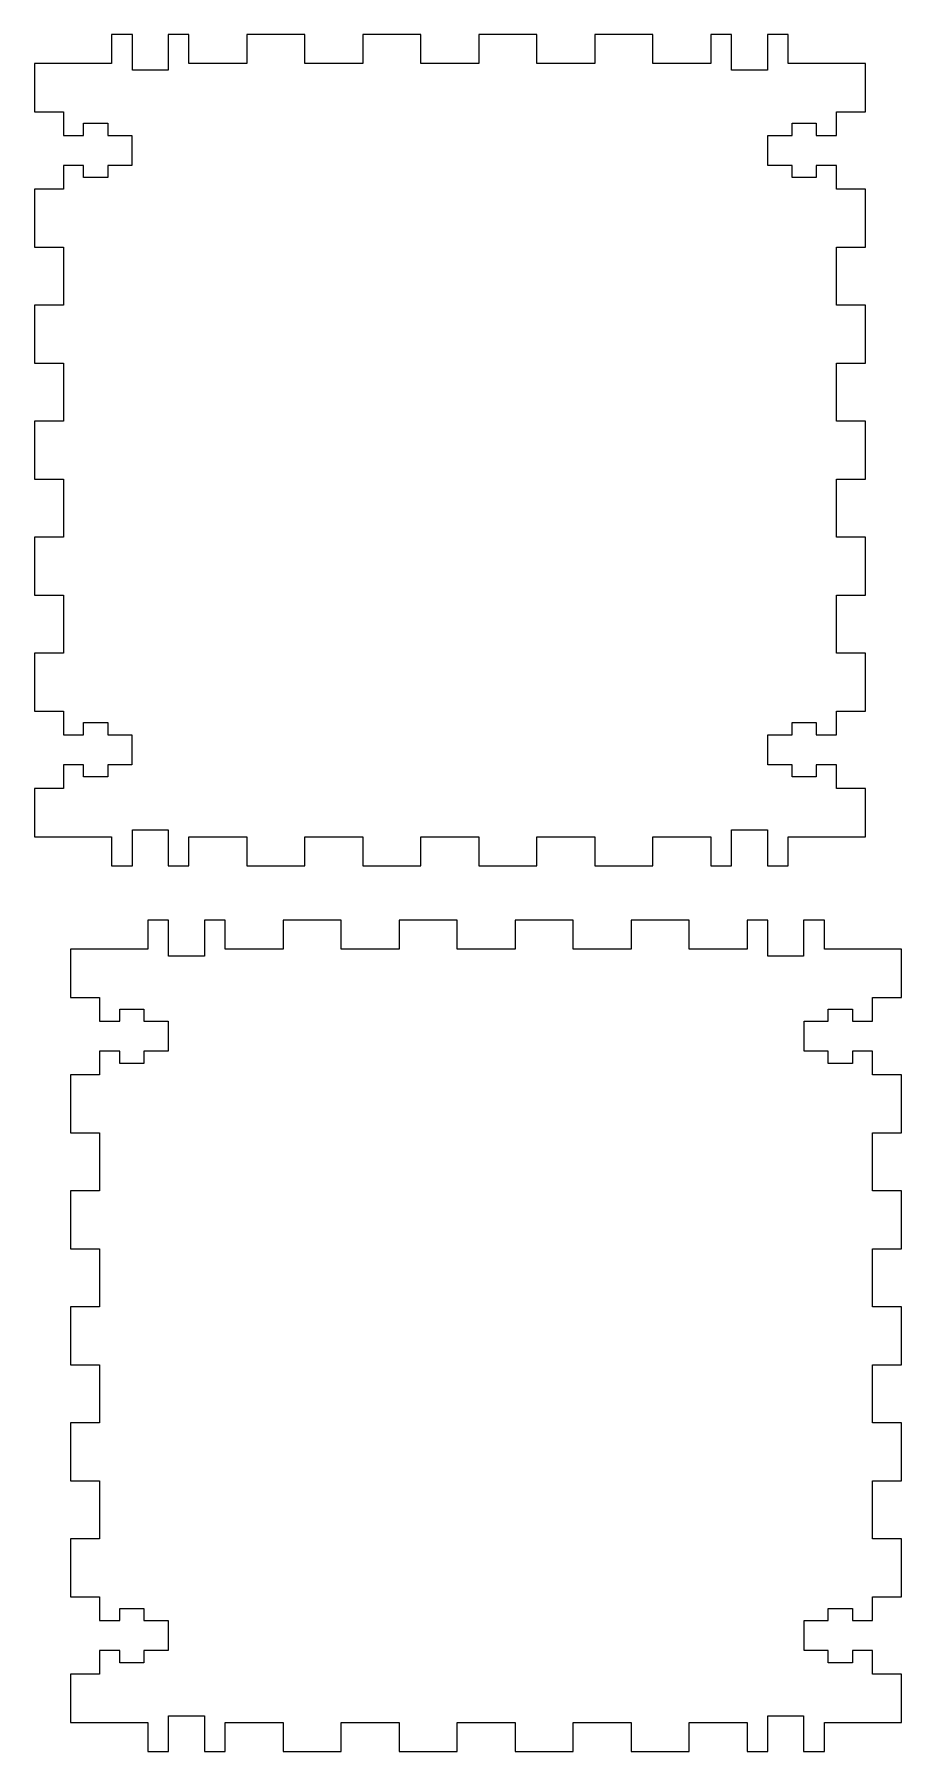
# Model space of a CAD drawing. Header units: centimetres. Extents: x -8.5 to 10.2, y -14 to 13.6.
# Drawn here: x 1.22 to 10.19, y -14.01 to 3.76 of the extents above; entities that cross this region are included whole.
import ezdxf

# ---------------------------------------------------------------- set-up
doc = ezdxf.new("R2010")
doc.units = ezdxf.units.CM
doc.header["$MEASUREMENT"] = 0
doc.layers.add('layer 1', color=7, linetype='Continuous')

msp = doc.modelspace()

# ---------------------------------------------------------------- linework, layer by layer
at = {"layer": 'layer 1', "color": 7, "lineweight": 25}
for points in [[(1.2172, 3.4576), (1.2172, 3.4576), (2.0172, 3.4576), (2.0172, 3.4576), (2.0172, 3.4576), (2.0172, 3.4576), (2.0172, 3.7576), (2.0172, 3.7576), (2.0172, 3.7576), (2.0172, 3.7576), (2.2322, 3.7576), (2.2322, 3.7576), (2.2322, 3.7576), (2.2322, 3.7576), (2.2322, 3.3876), (2.2322, 3.3876), (2.2322, 3.3876), (2.2322, 3.3876), (2.6022, 3.3876), (2.6022, 3.3876), (2.6022, 3.3876), (2.6022, 3.3876), (2.6022, 3.7576), (2.6022, 3.7576), (2.6022, 3.7576), (2.6022, 3.7576), (2.8172, 3.7576), (2.8172, 3.7576), (2.8172, 3.7576), (2.8172, 3.7576), (2.8172, 3.4576), (2.8172, 3.4576), (2.8172, 3.4576), (2.8172, 3.4576), (3.4172, 3.4576), (3.4172, 3.4576), (3.4172, 3.4576), (3.4172, 3.4576), (3.4172, 3.7576), (3.4172, 3.7576), (3.4172, 3.7576), (3.4172, 3.7576), (4.0172, 3.7576), (4.0172, 3.7576), (4.0172, 3.7576), (4.0172, 3.7576), (4.0172, 3.4576), (4.0172, 3.4576), (4.0172, 3.4576), (4.0172, 3.4576), (4.6172, 3.4576), (4.6172, 3.4576), (4.6172, 3.4576), (4.6172, 3.4576), (4.6172, 3.7576), (4.6172, 3.7576), (4.6172, 3.7576), (4.6172, 3.7576), (5.2172, 3.7576), (5.2172, 3.7576), (5.2172, 3.7576), (5.2172, 3.7576), (5.2172, 3.4576), (5.2172, 3.4576), (5.2172, 3.4576), (5.2172, 3.4576), (5.8172, 3.4576), (5.8172, 3.4576), (5.8172, 3.4576), (5.8172, 3.4576), (5.8172, 3.7576), (5.8172, 3.7576), (5.8172, 3.7576), (5.8172, 3.7576), (6.4172, 3.7576), (6.4172, 3.7576), (6.4172, 3.7576), (6.4172, 3.7576), (6.4172, 3.4576), (6.4172, 3.4576), (6.4172, 3.4576), (6.4172, 3.4576), (7.0172, 3.4576), (7.0172, 3.4576), (7.0172, 3.4576), (7.0172, 3.4576), (7.0172, 3.7576), (7.0172, 3.7576), (7.0172, 3.7576), (7.0172, 3.7576), (7.6172, 3.7576), (7.6172, 3.7576), (7.6172, 3.7576), (7.6172, 3.7576), (7.6172, 3.4576), (7.6172, 3.4576), (7.6172, 3.4576), (7.6172, 3.4576), (8.2172, 3.4576), (8.2172, 3.4576), (8.2172, 3.4576), (8.2172, 3.4576), (8.2172, 3.7576), (8.2172, 3.7576), (8.2172, 3.7576), (8.2172, 3.7576), (8.4322, 3.7576), (8.4322, 3.7576), (8.4322, 3.7576), (8.4322, 3.7576), (8.4322, 3.3876), (8.4322, 3.3876), (8.4322, 3.3876), (8.4322, 3.3876), (8.8022, 3.3876), (8.8022, 3.3876), (8.8022, 3.3876), (8.8022, 3.3876), (8.8022, 3.7576), (8.8022, 3.7576), (8.8022, 3.7576), (8.8022, 3.7576), (9.0172, 3.7576), (9.0172, 3.7576), (9.0172, 3.7576), (9.0172, 3.7576), (9.0172, 3.4576), (9.0172, 3.4576), (9.0172, 3.4576), (9.0172, 3.4576), (9.8172, 3.4576), (9.8172, 3.4576), (9.8172, 3.4576), (9.8172, 3.4576), (9.8172, 2.9576), (9.8172, 2.9576), (9.8172, 2.9576), (9.8172, 2.9576), (9.5172, 2.9576), (9.5172, 2.9576), (9.5172, 2.9576), (9.5172, 2.9576), (9.5172, 2.7126), (9.5172, 2.7126), (9.5172, 2.7126), (9.5172, 2.7126), (9.3072, 2.7126), (9.3072, 2.7126), (9.3072, 2.7126), (9.3072, 2.7126), (9.3072, 2.8376), (9.3072, 2.8376), (9.3072, 2.8376), (9.3072, 2.8376), (9.0572, 2.8376), (9.0572, 2.8376), (9.0572, 2.8376), (9.0572, 2.8376), (9.0572, 2.7126), (9.0572, 2.7126), (9.0572, 2.7126), (9.0572, 2.7126), (8.8072, 2.7126), (8.8072, 2.7126), (8.8072, 2.7126), (8.8072, 2.7126), (8.8072, 2.4026), (8.8072, 2.4026), (8.8072, 2.4026), (8.8072, 2.4026), (9.0572, 2.4026), (9.0572, 2.4026), (9.0572, 2.4026), (9.0572, 2.4026), (9.0572, 2.2776), (9.0572, 2.2776), (9.0572, 2.2776), (9.0572, 2.2776), (9.3072, 2.2776), (9.3072, 2.2776), (9.3072, 2.2776), (9.3072, 2.2776), (9.3072, 2.4026), (9.3072, 2.4026), (9.3072, 2.4026), (9.3072, 2.4026), (9.5172, 2.4026), (9.5172, 2.4026), (9.5172, 2.4026), (9.5172, 2.4026), (9.5172, 2.1576), (9.5172, 2.1576), (9.5172, 2.1576), (9.5172, 2.1576), (9.8172, 2.1576), (9.8172, 2.1576), (9.8172, 2.1576), (9.8172, 2.1576), (9.8172, 1.5576), (9.8172, 1.5576), (9.8172, 1.5576), (9.8172, 1.5576), (9.5172, 1.5576), (9.5172, 1.5576), (9.5172, 1.5576), (9.5172, 1.5576), (9.5172, 0.9576), (9.5172, 0.9576), (9.5172, 0.9576), (9.5172, 0.9576), (9.8172, 0.9576), (9.8172, 0.9576), (9.8172, 0.9576), (9.8172, 0.9576), (9.8172, 0.3576), (9.8172, 0.3576), (9.8172, 0.3576), (9.8172, 0.3576), (9.5172, 0.3576), (9.5172, 0.3576), (9.5172, 0.3576), (9.5172, 0.3576), (9.5172, -0.2424), (9.5172, -0.2424), (9.5172, -0.2424), (9.5172, -0.2424), (9.8172, -0.2424), (9.8172, -0.2424), (9.8172, -0.2424), (9.8172, -0.2424), (9.8172, -0.8424), (9.8172, -0.8424), (9.8172, -0.8424), (9.8172, -0.8424), (9.5172, -0.8424), (9.5172, -0.8424), (9.5172, -0.8424), (9.5172, -0.8424), (9.5172, -1.4424), (9.5172, -1.4424), (9.5172, -1.4424), (9.5172, -1.4424), (9.8172, -1.4424), (9.8172, -1.4424), (9.8172, -1.4424), (9.8172, -1.4424), (9.8172, -2.0424), (9.8172, -2.0424), (9.8172, -2.0424), (9.8172, -2.0424), (9.5172, -2.0424), (9.5172, -2.0424), (9.5172, -2.0424), (9.5172, -2.0424), (9.5172, -2.6424), (9.5172, -2.6424), (9.5172, -2.6424), (9.5172, -2.6424), (9.8172, -2.6424), (9.8172, -2.6424), (9.8172, -2.6424), (9.8172, -2.6424), (9.8172, -3.2424), (9.8172, -3.2424), (9.8172, -3.2424), (9.8172, -3.2424), (9.5172, -3.2424), (9.5172, -3.2424), (9.5172, -3.2424), (9.5172, -3.2424), (9.5172, -3.4874), (9.5172, -3.4874), (9.5172, -3.4874), (9.5172, -3.4874), (9.3072, -3.4874), (9.3072, -3.4874), (9.3072, -3.4874), (9.3072, -3.4874), (9.3072, -3.3624), (9.3072, -3.3624), (9.3072, -3.3624), (9.3072, -3.3624), (9.0572, -3.3624), (9.0572, -3.3624), (9.0572, -3.3624), (9.0572, -3.3624), (9.0572, -3.4874), (9.0572, -3.4874), (9.0572, -3.4874), (9.0572, -3.4874), (8.8072, -3.4874), (8.8072, -3.4874), (8.8072, -3.4874), (8.8072, -3.4874), (8.8072, -3.7974), (8.8072, -3.7974), (8.8072, -3.7974), (8.8072, -3.7974), (9.0572, -3.7974), (9.0572, -3.7974), (9.0572, -3.7974), (9.0572, -3.7974), (9.0572, -3.9224), (9.0572, -3.9224), (9.0572, -3.9224), (9.0572, -3.9224), (9.3072, -3.9224), (9.3072, -3.9224), (9.3072, -3.9224), (9.3072, -3.9224), (9.3072, -3.7974), (9.3072, -3.7974), (9.3072, -3.7974), (9.3072, -3.7974), (9.5172, -3.7974), (9.5172, -3.7974), (9.5172, -3.7974), (9.5172, -3.7974), (9.5172, -4.0424), (9.5172, -4.0424), (9.5172, -4.0424), (9.5172, -4.0424), (9.8172, -4.0424), (9.8172, -4.0424), (9.8172, -4.0424), (9.8172, -4.0424), (9.8172, -4.5424), (9.8172, -4.5424), (9.8172, -4.5424), (9.8172, -4.5424), (9.0172, -4.5424), (9.0172, -4.5424), (9.0172, -4.5424), (9.0172, -4.5424), (9.0172, -4.8424), (9.0172, -4.8424), (9.0172, -4.8424), (9.0172, -4.8424), (8.8022, -4.8424), (8.8022, -4.8424), (8.8022, -4.8424), (8.8022, -4.8424), (8.8022, -4.4724), (8.8022, -4.4724), (8.8022, -4.4724), (8.8022, -4.4724), (8.4322, -4.4724), (8.4322, -4.4724), (8.4322, -4.4724), (8.4322, -4.4724), (8.4322, -4.8424), (8.4322, -4.8424), (8.4322, -4.8424), (8.4322, -4.8424), (8.2172, -4.8424), (8.2172, -4.8424), (8.2172, -4.8424), (8.2172, -4.8424), (8.2172, -4.5424), (8.2172, -4.5424), (8.2172, -4.5424), (8.2172, -4.5424), (7.6172, -4.5424), (7.6172, -4.5424), (7.6172, -4.5424), (7.6172, -4.5424), (7.6172, -4.8424), (7.6172, -4.8424), (7.6172, -4.8424), (7.6172, -4.8424), (7.0172, -4.8424), (7.0172, -4.8424), (7.0172, -4.8424), (7.0172, -4.8424), (7.0172, -4.5424), (7.0172, -4.5424), (7.0172, -4.5424), (7.0172, -4.5424), (6.4172, -4.5424), (6.4172, -4.5424), (6.4172, -4.5424), (6.4172, -4.5424), (6.4172, -4.8424), (6.4172, -4.8424), (6.4172, -4.8424), (6.4172, -4.8424), (5.8172, -4.8424), (5.8172, -4.8424), (5.8172, -4.8424), (5.8172, -4.8424), (5.8172, -4.5424), (5.8172, -4.5424), (5.8172, -4.5424), (5.8172, -4.5424), (5.2172, -4.5424), (5.2172, -4.5424), (5.2172, -4.5424), (5.2172, -4.5424), (5.2172, -4.8424), (5.2172, -4.8424), (5.2172, -4.8424), (5.2172, -4.8424), (4.6172, -4.8424), (4.6172, -4.8424), (4.6172, -4.8424), (4.6172, -4.8424), (4.6172, -4.5424), (4.6172, -4.5424), (4.6172, -4.5424), (4.6172, -4.5424), (4.0172, -4.5424), (4.0172, -4.5424), (4.0172, -4.5424), (4.0172, -4.5424), (4.0172, -4.8424), (4.0172, -4.8424), (4.0172, -4.8424), (4.0172, -4.8424), (3.4172, -4.8424), (3.4172, -4.8424), (3.4172, -4.8424), (3.4172, -4.8424), (3.4172, -4.5424), (3.4172, -4.5424), (3.4172, -4.5424), (3.4172, -4.5424), (2.8172, -4.5424), (2.8172, -4.5424), (2.8172, -4.5424), (2.8172, -4.5424), (2.8172, -4.8424), (2.8172, -4.8424), (2.8172, -4.8424), (2.8172, -4.8424), (2.6022, -4.8424), (2.6022, -4.8424), (2.6022, -4.8424), (2.6022, -4.8424), (2.6022, -4.4724), (2.6022, -4.4724), (2.6022, -4.4724), (2.6022, -4.4724), (2.2322, -4.4724), (2.2322, -4.4724), (2.2322, -4.4724), (2.2322, -4.4724), (2.2322, -4.8424), (2.2322, -4.8424), (2.2322, -4.8424), (2.2322, -4.8424), (2.0172, -4.8424), (2.0172, -4.8424), (2.0172, -4.8424), (2.0172, -4.8424), (2.0172, -4.5424), (2.0172, -4.5424), (2.0172, -4.5424), (2.0172, -4.5424), (1.2172, -4.5424), (1.2172, -4.5424), (1.2172, -4.5424), (1.2172, -4.5424), (1.2172, -4.0424), (1.2172, -4.0424), (1.2172, -4.0424), (1.2172, -4.0424), (1.5172, -4.0424), (1.5172, -4.0424), (1.5172, -4.0424), (1.5172, -4.0424), (1.5172, -3.7974), (1.5172, -3.7974), (1.5172, -3.7974), (1.5172, -3.7974), (1.7272, -3.7974), (1.7272, -3.7974), (1.7272, -3.7974), (1.7272, -3.7974), (1.7272, -3.9224), (1.7272, -3.9224), (1.7272, -3.9224), (1.7272, -3.9224), (1.9772, -3.9224), (1.9772, -3.9224), (1.9772, -3.9224), (1.9772, -3.9224), (1.9772, -3.7974), (1.9772, -3.7974), (1.9772, -3.7974), (1.9772, -3.7974), (2.2272, -3.7974), (2.2272, -3.7974), (2.2272, -3.7974), (2.2272, -3.7974), (2.2272, -3.4874), (2.2272, -3.4874), (2.2272, -3.4874), (2.2272, -3.4874), (1.9772, -3.4874), (1.9772, -3.4874), (1.9772, -3.4874), (1.9772, -3.4874), (1.9772, -3.3624), (1.9772, -3.3624), (1.9772, -3.3624), (1.9772, -3.3624), (1.7272, -3.3624), (1.7272, -3.3624), (1.7272, -3.3624), (1.7272, -3.3624), (1.7272, -3.4874), (1.7272, -3.4874), (1.7272, -3.4874), (1.7272, -3.4874), (1.5172, -3.4874), (1.5172, -3.4874), (1.5172, -3.4874), (1.5172, -3.4874), (1.5172, -3.2424), (1.5172, -3.2424), (1.5172, -3.2424), (1.5172, -3.2424), (1.2172, -3.2424), (1.2172, -3.2424), (1.2172, -3.2424), (1.2172, -3.2424), (1.2172, -2.6424), (1.2172, -2.6424), (1.2172, -2.6424), (1.2172, -2.6424), (1.5172, -2.6424), (1.5172, -2.6424), (1.5172, -2.6424), (1.5172, -2.6424), (1.5172, -2.0424), (1.5172, -2.0424), (1.5172, -2.0424), (1.5172, -2.0424), (1.2172, -2.0424), (1.2172, -2.0424), (1.2172, -2.0424), (1.2172, -2.0424), (1.2172, -1.4424), (1.2172, -1.4424), (1.2172, -1.4424), (1.2172, -1.4424), (1.5172, -1.4424), (1.5172, -1.4424), (1.5172, -1.4424), (1.5172, -1.4424), (1.5172, -0.8424), (1.5172, -0.8424), (1.5172, -0.8424), (1.5172, -0.8424), (1.2172, -0.8424), (1.2172, -0.8424), (1.2172, -0.8424), (1.2172, -0.8424), (1.2172, -0.2424), (1.2172, -0.2424), (1.2172, -0.2424), (1.2172, -0.2424), (1.5172, -0.2424), (1.5172, -0.2424), (1.5172, -0.2424), (1.5172, -0.2424), (1.5172, 0.3576), (1.5172, 0.3576), (1.5172, 0.3576), (1.5172, 0.3576), (1.2172, 0.3576), (1.2172, 0.3576), (1.2172, 0.3576), (1.2172, 0.3576), (1.2172, 0.9576), (1.2172, 0.9576), (1.2172, 0.9576), (1.2172, 0.9576), (1.5172, 0.9576), (1.5172, 0.9576), (1.5172, 0.9576), (1.5172, 0.9576), (1.5172, 1.5576), (1.5172, 1.5576), (1.5172, 1.5576), (1.5172, 1.5576), (1.2172, 1.5576), (1.2172, 1.5576), (1.2172, 1.5576), (1.2172, 1.5576), (1.2172, 2.1576), (1.2172, 2.1576), (1.2172, 2.1576), (1.2172, 2.1576), (1.5172, 2.1576), (1.5172, 2.1576), (1.5172, 2.1576), (1.5172, 2.1576), (1.5172, 2.4026), (1.5172, 2.4026), (1.5172, 2.4026), (1.5172, 2.4026), (1.7272, 2.4026), (1.7272, 2.4026), (1.7272, 2.4026), (1.7272, 2.4026), (1.7272, 2.2776), (1.7272, 2.2776), (1.7272, 2.2776), (1.7272, 2.2776), (1.9772, 2.2776), (1.9772, 2.2776), (1.9772, 2.2776), (1.9772, 2.2776), (1.9772, 2.4026), (1.9772, 2.4026), (1.9772, 2.4026), (1.9772, 2.4026), (2.2272, 2.4026), (2.2272, 2.4026), (2.2272, 2.4026), (2.2272, 2.4026), (2.2272, 2.7126), (2.2272, 2.7126), (2.2272, 2.7126), (2.2272, 2.7126), (1.9772, 2.7126), (1.9772, 2.7126), (1.9772, 2.7126), (1.9772, 2.7126), (1.9772, 2.8376), (1.9772, 2.8376), (1.9772, 2.8376), (1.9772, 2.8376), (1.7272, 2.8376), (1.7272, 2.8376), (1.7272, 2.8376), (1.7272, 2.8376), (1.7272, 2.7126), (1.7272, 2.7126), (1.7272, 2.7126), (1.7272, 2.7126), (1.5172, 2.7126), (1.5172, 2.7126), (1.5172, 2.7126), (1.5172, 2.7126), (1.5172, 2.9576), (1.5172, 2.9576), (1.5172, 2.9576), (1.5172, 2.9576), (1.2172, 2.9576), (1.2172, 2.9576), (1.2172, 2.9576), (1.2172, 2.9576), (1.2172, 3.4576), (1.2172, 3.4576)], [(1.5911, -5.7069), (1.5911, -5.7069), (2.3911, -5.7069), (2.3911, -5.7069), (2.3911, -5.7069), (2.3911, -5.7069), (2.3911, -5.4069), (2.3911, -5.4069), (2.3911, -5.4069), (2.3911, -5.4069), (2.6061, -5.4069), (2.6061, -5.4069), (2.6061, -5.4069), (2.6061, -5.4069), (2.6061, -5.7769), (2.6061, -5.7769), (2.6061, -5.7769), (2.6061, -5.7769), (2.9761, -5.7769), (2.9761, -5.7769), (2.9761, -5.7769), (2.9761, -5.7769), (2.9761, -5.4069), (2.9761, -5.4069), (2.9761, -5.4069), (2.9761, -5.4069), (3.1911, -5.4069), (3.1911, -5.4069), (3.1911, -5.4069), (3.1911, -5.4069), (3.1911, -5.7069), (3.1911, -5.7069), (3.1911, -5.7069), (3.1911, -5.7069), (3.7911, -5.7069), (3.7911, -5.7069), (3.7911, -5.7069), (3.7911, -5.7069), (3.7911, -5.4069), (3.7911, -5.4069), (3.7911, -5.4069), (3.7911, -5.4069), (4.3911, -5.4069), (4.3911, -5.4069), (4.3911, -5.4069), (4.3911, -5.4069), (4.3911, -5.7069), (4.3911, -5.7069), (4.3911, -5.7069), (4.3911, -5.7069), (4.9911, -5.7069), (4.9911, -5.7069), (4.9911, -5.7069), (4.9911, -5.7069), (4.9911, -5.4069), (4.9911, -5.4069), (4.9911, -5.4069), (4.9911, -5.4069), (5.5911, -5.4069), (5.5911, -5.4069), (5.5911, -5.4069), (5.5911, -5.4069), (5.5911, -5.7069), (5.5911, -5.7069), (5.5911, -5.7069), (5.5911, -5.7069), (6.1911, -5.7069), (6.1911, -5.7069), (6.1911, -5.7069), (6.1911, -5.7069), (6.1911, -5.4069), (6.1911, -5.4069), (6.1911, -5.4069), (6.1911, -5.4069), (6.7911, -5.4069), (6.7911, -5.4069), (6.7911, -5.4069), (6.7911, -5.4069), (6.7911, -5.7069), (6.7911, -5.7069), (6.7911, -5.7069), (6.7911, -5.7069), (7.3911, -5.7069), (7.3911, -5.7069), (7.3911, -5.7069), (7.3911, -5.7069), (7.3911, -5.4069), (7.3911, -5.4069), (7.3911, -5.4069), (7.3911, -5.4069), (7.9911, -5.4069), (7.9911, -5.4069), (7.9911, -5.4069), (7.9911, -5.4069), (7.9911, -5.7069), (7.9911, -5.7069), (7.9911, -5.7069), (7.9911, -5.7069), (8.5911, -5.7069), (8.5911, -5.7069), (8.5911, -5.7069), (8.5911, -5.7069), (8.5911, -5.4069), (8.5911, -5.4069), (8.5911, -5.4069), (8.5911, -5.4069), (8.8061, -5.4069), (8.8061, -5.4069), (8.8061, -5.4069), (8.8061, -5.4069), (8.8061, -5.7769), (8.8061, -5.7769), (8.8061, -5.7769), (8.8061, -5.7769), (9.1761, -5.7769), (9.1761, -5.7769), (9.1761, -5.7769), (9.1761, -5.7769), (9.1761, -5.4069), (9.1761, -5.4069), (9.1761, -5.4069), (9.1761, -5.4069), (9.3911, -5.4069), (9.3911, -5.4069), (9.3911, -5.4069), (9.3911, -5.4069), (9.3911, -5.7069), (9.3911, -5.7069), (9.3911, -5.7069), (9.3911, -5.7069), (10.1911, -5.7069), (10.1911, -5.7069), (10.1911, -5.7069), (10.1911, -5.7069), (10.1911, -6.2069), (10.1911, -6.2069), (10.1911, -6.2069), (10.1911, -6.2069), (9.8911, -6.2069), (9.8911, -6.2069), (9.8911, -6.2069), (9.8911, -6.2069), (9.8911, -6.4519), (9.8911, -6.4519), (9.8911, -6.4519), (9.8911, -6.4519), (9.6811, -6.4519), (9.6811, -6.4519), (9.6811, -6.4519), (9.6811, -6.4519), (9.6811, -6.3269), (9.6811, -6.3269), (9.6811, -6.3269), (9.6811, -6.3269), (9.4311, -6.3269), (9.4311, -6.3269), (9.4311, -6.3269), (9.4311, -6.3269), (9.4311, -6.4519), (9.4311, -6.4519), (9.4311, -6.4519), (9.4311, -6.4519), (9.1811, -6.4519), (9.1811, -6.4519), (9.1811, -6.4519), (9.1811, -6.4519), (9.1811, -6.7619), (9.1811, -6.7619), (9.1811, -6.7619), (9.1811, -6.7619), (9.4311, -6.7619), (9.4311, -6.7619), (9.4311, -6.7619), (9.4311, -6.7619), (9.4311, -6.8869), (9.4311, -6.8869), (9.4311, -6.8869), (9.4311, -6.8869), (9.6811, -6.8869), (9.6811, -6.8869), (9.6811, -6.8869), (9.6811, -6.8869), (9.6811, -6.7619), (9.6811, -6.7619), (9.6811, -6.7619), (9.6811, -6.7619), (9.8911, -6.7619), (9.8911, -6.7619), (9.8911, -6.7619), (9.8911, -6.7619), (9.8911, -7.0069), (9.8911, -7.0069), (9.8911, -7.0069), (9.8911, -7.0069), (10.1911, -7.0069), (10.1911, -7.0069), (10.1911, -7.0069), (10.1911, -7.0069), (10.1911, -7.6069), (10.1911, -7.6069), (10.1911, -7.6069), (10.1911, -7.6069), (9.8911, -7.6069), (9.8911, -7.6069), (9.8911, -7.6069), (9.8911, -7.6069), (9.8911, -8.2069), (9.8911, -8.2069), (9.8911, -8.2069), (9.8911, -8.2069), (10.1911, -8.2069), (10.1911, -8.2069), (10.1911, -8.2069), (10.1911, -8.2069), (10.1911, -8.8069), (10.1911, -8.8069), (10.1911, -8.8069), (10.1911, -8.8069), (9.8911, -8.8069), (9.8911, -8.8069), (9.8911, -8.8069), (9.8911, -8.8069), (9.8911, -9.4069), (9.8911, -9.4069), (9.8911, -9.4069), (9.8911, -9.4069), (10.1911, -9.4069), (10.1911, -9.4069), (10.1911, -9.4069), (10.1911, -9.4069), (10.1911, -10.0069), (10.1911, -10.0069), (10.1911, -10.0069), (10.1911, -10.0069), (9.8911, -10.0069), (9.8911, -10.0069), (9.8911, -10.0069), (9.8911, -10.0069), (9.8911, -10.6069), (9.8911, -10.6069), (9.8911, -10.6069), (9.8911, -10.6069), (10.1911, -10.6069), (10.1911, -10.6069), (10.1911, -10.6069), (10.1911, -10.6069), (10.1911, -11.2069), (10.1911, -11.2069), (10.1911, -11.2069), (10.1911, -11.2069), (9.8911, -11.2069), (9.8911, -11.2069), (9.8911, -11.2069), (9.8911, -11.2069), (9.8911, -11.8069), (9.8911, -11.8069), (9.8911, -11.8069), (9.8911, -11.8069), (10.1911, -11.8069), (10.1911, -11.8069), (10.1911, -11.8069), (10.1911, -11.8069), (10.1911, -12.4069), (10.1911, -12.4069), (10.1911, -12.4069), (10.1911, -12.4069), (9.8911, -12.4069), (9.8911, -12.4069), (9.8911, -12.4069), (9.8911, -12.4069), (9.8911, -12.6519), (9.8911, -12.6519), (9.8911, -12.6519), (9.8911, -12.6519), (9.6811, -12.6519), (9.6811, -12.6519), (9.6811, -12.6519), (9.6811, -12.6519), (9.6811, -12.5269), (9.6811, -12.5269), (9.6811, -12.5269), (9.6811, -12.5269), (9.4311, -12.5269), (9.4311, -12.5269), (9.4311, -12.5269), (9.4311, -12.5269), (9.4311, -12.6519), (9.4311, -12.6519), (9.4311, -12.6519), (9.4311, -12.6519), (9.1811, -12.6519), (9.1811, -12.6519), (9.1811, -12.6519), (9.1811, -12.6519), (9.1811, -12.9619), (9.1811, -12.9619), (9.1811, -12.9619), (9.1811, -12.9619), (9.4311, -12.9619), (9.4311, -12.9619), (9.4311, -12.9619), (9.4311, -12.9619), (9.4311, -13.0869), (9.4311, -13.0869), (9.4311, -13.0869), (9.4311, -13.0869), (9.6811, -13.0869), (9.6811, -13.0869), (9.6811, -13.0869), (9.6811, -13.0869), (9.6811, -12.9619), (9.6811, -12.9619), (9.6811, -12.9619), (9.6811, -12.9619), (9.8911, -12.9619), (9.8911, -12.9619), (9.8911, -12.9619), (9.8911, -12.9619), (9.8911, -13.2069), (9.8911, -13.2069), (9.8911, -13.2069), (9.8911, -13.2069), (10.1911, -13.2069), (10.1911, -13.2069), (10.1911, -13.2069), (10.1911, -13.2069), (10.1911, -13.7069), (10.1911, -13.7069), (10.1911, -13.7069), (10.1911, -13.7069), (9.3911, -13.7069), (9.3911, -13.7069), (9.3911, -13.7069), (9.3911, -13.7069), (9.3911, -14.0069), (9.3911, -14.0069), (9.3911, -14.0069), (9.3911, -14.0069), (9.1761, -14.0069), (9.1761, -14.0069), (9.1761, -14.0069), (9.1761, -14.0069), (9.1761, -13.6369), (9.1761, -13.6369), (9.1761, -13.6369), (9.1761, -13.6369), (8.8061, -13.6369), (8.8061, -13.6369), (8.8061, -13.6369), (8.8061, -13.6369), (8.8061, -14.0069), (8.8061, -14.0069), (8.8061, -14.0069), (8.8061, -14.0069), (8.5911, -14.0069), (8.5911, -14.0069), (8.5911, -14.0069), (8.5911, -14.0069), (8.5911, -13.7069), (8.5911, -13.7069), (8.5911, -13.7069), (8.5911, -13.7069), (7.9911, -13.7069), (7.9911, -13.7069), (7.9911, -13.7069), (7.9911, -13.7069), (7.9911, -14.0069), (7.9911, -14.0069), (7.9911, -14.0069), (7.9911, -14.0069), (7.3911, -14.0069), (7.3911, -14.0069), (7.3911, -14.0069), (7.3911, -14.0069), (7.3911, -13.7069), (7.3911, -13.7069), (7.3911, -13.7069), (7.3911, -13.7069), (6.7911, -13.7069), (6.7911, -13.7069), (6.7911, -13.7069), (6.7911, -13.7069), (6.7911, -14.0069), (6.7911, -14.0069), (6.7911, -14.0069), (6.7911, -14.0069), (6.1911, -14.0069), (6.1911, -14.0069), (6.1911, -14.0069), (6.1911, -14.0069), (6.1911, -13.7069), (6.1911, -13.7069), (6.1911, -13.7069), (6.1911, -13.7069), (5.5911, -13.7069), (5.5911, -13.7069), (5.5911, -13.7069), (5.5911, -13.7069), (5.5911, -14.0069), (5.5911, -14.0069), (5.5911, -14.0069), (5.5911, -14.0069), (4.9911, -14.0069), (4.9911, -14.0069), (4.9911, -14.0069), (4.9911, -14.0069), (4.9911, -13.7069), (4.9911, -13.7069), (4.9911, -13.7069), (4.9911, -13.7069), (4.3911, -13.7069), (4.3911, -13.7069), (4.3911, -13.7069), (4.3911, -13.7069), (4.3911, -14.0069), (4.3911, -14.0069), (4.3911, -14.0069), (4.3911, -14.0069), (3.7911, -14.0069), (3.7911, -14.0069), (3.7911, -14.0069), (3.7911, -14.0069), (3.7911, -13.7069), (3.7911, -13.7069), (3.7911, -13.7069), (3.7911, -13.7069), (3.1911, -13.7069), (3.1911, -13.7069), (3.1911, -13.7069), (3.1911, -13.7069), (3.1911, -14.0069), (3.1911, -14.0069), (3.1911, -14.0069), (3.1911, -14.0069), (2.9761, -14.0069), (2.9761, -14.0069), (2.9761, -14.0069), (2.9761, -14.0069), (2.9761, -13.6369), (2.9761, -13.6369), (2.9761, -13.6369), (2.9761, -13.6369), (2.6061, -13.6369), (2.6061, -13.6369), (2.6061, -13.6369), (2.6061, -13.6369), (2.6061, -14.0069), (2.6061, -14.0069), (2.6061, -14.0069), (2.6061, -14.0069), (2.3911, -14.0069), (2.3911, -14.0069), (2.3911, -14.0069), (2.3911, -14.0069), (2.3911, -13.7069), (2.3911, -13.7069), (2.3911, -13.7069), (2.3911, -13.7069), (1.5911, -13.7069), (1.5911, -13.7069), (1.5911, -13.7069), (1.5911, -13.7069), (1.5911, -13.2069), (1.5911, -13.2069), (1.5911, -13.2069), (1.5911, -13.2069), (1.8911, -13.2069), (1.8911, -13.2069), (1.8911, -13.2069), (1.8911, -13.2069), (1.8911, -12.9619), (1.8911, -12.9619), (1.8911, -12.9619), (1.8911, -12.9619), (2.1011, -12.9619), (2.1011, -12.9619), (2.1011, -12.9619), (2.1011, -12.9619), (2.1011, -13.0869), (2.1011, -13.0869), (2.1011, -13.0869), (2.1011, -13.0869), (2.3511, -13.0869), (2.3511, -13.0869), (2.3511, -13.0869), (2.3511, -13.0869), (2.3511, -12.9619), (2.3511, -12.9619), (2.3511, -12.9619), (2.3511, -12.9619), (2.6011, -12.9619), (2.6011, -12.9619), (2.6011, -12.9619), (2.6011, -12.9619), (2.6011, -12.6519), (2.6011, -12.6519), (2.6011, -12.6519), (2.6011, -12.6519), (2.3511, -12.6519), (2.3511, -12.6519), (2.3511, -12.6519), (2.3511, -12.6519), (2.3511, -12.5269), (2.3511, -12.5269), (2.3511, -12.5269), (2.3511, -12.5269), (2.1011, -12.5269), (2.1011, -12.5269), (2.1011, -12.5269), (2.1011, -12.5269), (2.1011, -12.6519), (2.1011, -12.6519), (2.1011, -12.6519), (2.1011, -12.6519), (1.8911, -12.6519), (1.8911, -12.6519), (1.8911, -12.6519), (1.8911, -12.6519), (1.8911, -12.4069), (1.8911, -12.4069), (1.8911, -12.4069), (1.8911, -12.4069), (1.5911, -12.4069), (1.5911, -12.4069), (1.5911, -12.4069), (1.5911, -12.4069), (1.5911, -11.8069), (1.5911, -11.8069), (1.5911, -11.8069), (1.5911, -11.8069), (1.8911, -11.8069), (1.8911, -11.8069), (1.8911, -11.8069), (1.8911, -11.8069), (1.8911, -11.2069), (1.8911, -11.2069), (1.8911, -11.2069), (1.8911, -11.2069), (1.5911, -11.2069), (1.5911, -11.2069), (1.5911, -11.2069), (1.5911, -11.2069), (1.5911, -10.6069), (1.5911, -10.6069), (1.5911, -10.6069), (1.5911, -10.6069), (1.8911, -10.6069), (1.8911, -10.6069), (1.8911, -10.6069), (1.8911, -10.6069), (1.8911, -10.0069), (1.8911, -10.0069), (1.8911, -10.0069), (1.8911, -10.0069), (1.5911, -10.0069), (1.5911, -10.0069), (1.5911, -10.0069), (1.5911, -10.0069), (1.5911, -9.4069), (1.5911, -9.4069), (1.5911, -9.4069), (1.5911, -9.4069), (1.8911, -9.4069), (1.8911, -9.4069), (1.8911, -9.4069), (1.8911, -9.4069), (1.8911, -8.8069), (1.8911, -8.8069), (1.8911, -8.8069), (1.8911, -8.8069), (1.5911, -8.8069), (1.5911, -8.8069), (1.5911, -8.8069), (1.5911, -8.8069), (1.5911, -8.2069), (1.5911, -8.2069), (1.5911, -8.2069), (1.5911, -8.2069), (1.8911, -8.2069), (1.8911, -8.2069), (1.8911, -8.2069), (1.8911, -8.2069), (1.8911, -7.6069), (1.8911, -7.6069), (1.8911, -7.6069), (1.8911, -7.6069), (1.5911, -7.6069), (1.5911, -7.6069), (1.5911, -7.6069), (1.5911, -7.6069), (1.5911, -7.0069), (1.5911, -7.0069), (1.5911, -7.0069), (1.5911, -7.0069), (1.8911, -7.0069), (1.8911, -7.0069), (1.8911, -7.0069), (1.8911, -7.0069), (1.8911, -6.7619), (1.8911, -6.7619), (1.8911, -6.7619), (1.8911, -6.7619), (2.1011, -6.7619), (2.1011, -6.7619), (2.1011, -6.7619), (2.1011, -6.7619), (2.1011, -6.8869), (2.1011, -6.8869), (2.1011, -6.8869), (2.1011, -6.8869), (2.3511, -6.8869), (2.3511, -6.8869), (2.3511, -6.8869), (2.3511, -6.8869), (2.3511, -6.7619), (2.3511, -6.7619), (2.3511, -6.7619), (2.3511, -6.7619), (2.6011, -6.7619), (2.6011, -6.7619), (2.6011, -6.7619), (2.6011, -6.7619), (2.6011, -6.4519), (2.6011, -6.4519), (2.6011, -6.4519), (2.6011, -6.4519), (2.3511, -6.4519), (2.3511, -6.4519), (2.3511, -6.4519), (2.3511, -6.4519), (2.3511, -6.3269), (2.3511, -6.3269), (2.3511, -6.3269), (2.3511, -6.3269), (2.1011, -6.3269), (2.1011, -6.3269), (2.1011, -6.3269), (2.1011, -6.3269), (2.1011, -6.4519), (2.1011, -6.4519), (2.1011, -6.4519), (2.1011, -6.4519), (1.8911, -6.4519), (1.8911, -6.4519), (1.8911, -6.4519), (1.8911, -6.4519), (1.8911, -6.2069), (1.8911, -6.2069), (1.8911, -6.2069), (1.8911, -6.2069), (1.5911, -6.2069), (1.5911, -6.2069), (1.5911, -6.2069), (1.5911, -6.2069), (1.5911, -5.7069), (1.5911, -5.7069)]]:
    msp.add_open_spline(points, degree=3, knots=[0, 0, 0, 0, 0.00609756, 0.00609756, 0.00609756, 0.00609756, 0.01219512, 0.01219512, 0.01219512, 0.01219512, 0.01829268, 0.01829268, 0.01829268, 0.01829268, 0.02439024, 0.02439024, 0.02439024, 0.02439024, 0.0304878, 0.0304878, 0.0304878, 0.0304878, 0.03658537, 0.03658537, 0.03658537, 0.03658537, 0.04268293, 0.04268293, 0.04268293, 0.04268293, 0.04878049, 0.04878049, 0.04878049, 0.04878049, 0.05487805, 0.05487805, 0.05487805, 0.05487805, 0.06097561, 0.06097561, 0.06097561, 0.06097561, 0.06707317, 0.06707317, 0.06707317, 0.06707317, 0.07317073, 0.07317073, 0.07317073, 0.07317073, 0.07926829, 0.07926829, 0.07926829, 0.07926829, 0.08536585, 0.08536585, 0.08536585, 0.08536585, 0.09146341, 0.09146341, 0.09146341, 0.09146341, 0.09756098, 0.09756098, 0.09756098, 0.09756098, 0.10365854, 0.10365854, 0.10365854, 0.10365854, 0.1097561, 0.1097561, 0.1097561, 0.1097561, 0.11585366, 0.11585366, 0.11585366, 0.11585366, 0.12195122, 0.12195122, 0.12195122, 0.12195122, 0.12804878, 0.12804878, 0.12804878, 0.12804878, 0.13414634, 0.13414634, 0.13414634, 0.13414634, 0.1402439, 0.1402439, 0.1402439, 0.1402439, 0.14634146, 0.14634146, 0.14634146, 0.14634146, 0.15243902, 0.15243902, 0.15243902, 0.15243902, 0.15853659, 0.15853659, 0.15853659, 0.15853659, 0.16463415, 0.16463415, 0.16463415, 0.16463415, 0.17073171, 0.17073171, 0.17073171, 0.17073171, 0.17682927, 0.17682927, 0.17682927, 0.17682927, 0.18292683, 0.18292683, 0.18292683, 0.18292683, 0.18902439, 0.18902439, 0.18902439, 0.18902439, 0.19512195, 0.19512195, 0.19512195, 0.19512195, 0.20121951, 0.20121951, 0.20121951, 0.20121951, 0.20731707, 0.20731707, 0.20731707, 0.20731707, 0.21341463, 0.21341463, 0.21341463, 0.21341463, 0.2195122, 0.2195122, 0.2195122, 0.2195122, 0.22560976, 0.22560976, 0.22560976, 0.22560976, 0.23170732, 0.23170732, 0.23170732, 0.23170732, 0.23780488, 0.23780488, 0.23780488, 0.23780488, 0.24390244, 0.24390244, 0.24390244, 0.24390244, 0.25, 0.25, 0.25, 0.25, 0.25609756, 0.25609756, 0.25609756, 0.25609756, 0.26219512, 0.26219512, 0.26219512, 0.26219512, 0.26829268, 0.26829268, 0.26829268, 0.26829268, 0.27439024, 0.27439024, 0.27439024, 0.27439024, 0.2804878, 0.2804878, 0.2804878, 0.2804878, 0.28658537, 0.28658537, 0.28658537, 0.28658537, 0.29268293, 0.29268293, 0.29268293, 0.29268293, 0.29878049, 0.29878049, 0.29878049, 0.29878049, 0.30487805, 0.30487805, 0.30487805, 0.30487805, 0.31097561, 0.31097561, 0.31097561, 0.31097561, 0.31707317, 0.31707317, 0.31707317, 0.31707317, 0.32317073, 0.32317073, 0.32317073, 0.32317073, 0.32926829, 0.32926829, 0.32926829, 0.32926829, 0.33536585, 0.33536585, 0.33536585, 0.33536585, 0.34146341, 0.34146341, 0.34146341, 0.34146341, 0.34756098, 0.34756098, 0.34756098, 0.34756098, 0.35365854, 0.35365854, 0.35365854, 0.35365854, 0.3597561, 0.3597561, 0.3597561, 0.3597561, 0.36585366, 0.36585366, 0.36585366, 0.36585366, 0.37195122, 0.37195122, 0.37195122, 0.37195122, 0.37804878, 0.37804878, 0.37804878, 0.37804878, 0.38414634, 0.38414634, 0.38414634, 0.38414634, 0.3902439, 0.3902439, 0.3902439, 0.3902439, 0.39634146, 0.39634146, 0.39634146, 0.39634146, 0.40243902, 0.40243902, 0.40243902, 0.40243902, 0.40853659, 0.40853659, 0.40853659, 0.40853659, 0.41463415, 0.41463415, 0.41463415, 0.41463415, 0.42073171, 0.42073171, 0.42073171, 0.42073171, 0.42682927, 0.42682927, 0.42682927, 0.42682927, 0.43292683, 0.43292683, 0.43292683, 0.43292683, 0.43902439, 0.43902439, 0.43902439, 0.43902439, 0.44512195, 0.44512195, 0.44512195, 0.44512195, 0.45121951, 0.45121951, 0.45121951, 0.45121951, 0.45731707, 0.45731707, 0.45731707, 0.45731707, 0.46341463, 0.46341463, 0.46341463, 0.46341463, 0.4695122, 0.4695122, 0.4695122, 0.4695122, 0.47560976, 0.47560976, 0.47560976, 0.47560976, 0.48170732, 0.48170732, 0.48170732, 0.48170732, 0.48780488, 0.48780488, 0.48780488, 0.48780488, 0.49390244, 0.49390244, 0.49390244, 0.49390244, 0.5, 0.5, 0.5, 0.5, 0.50609756, 0.50609756, 0.50609756, 0.50609756, 0.51219512, 0.51219512, 0.51219512, 0.51219512, 0.51829268, 0.51829268, 0.51829268, 0.51829268, 0.52439024, 0.52439024, 0.52439024, 0.52439024, 0.5304878, 0.5304878, 0.5304878, 0.5304878, 0.53658537, 0.53658537, 0.53658537, 0.53658537, 0.54268293, 0.54268293, 0.54268293, 0.54268293, 0.54878049, 0.54878049, 0.54878049, 0.54878049, 0.55487805, 0.55487805, 0.55487805, 0.55487805, 0.56097561, 0.56097561, 0.56097561, 0.56097561, 0.56707317, 0.56707317, 0.56707317, 0.56707317, 0.57317073, 0.57317073, 0.57317073, 0.57317073, 0.57926829, 0.57926829, 0.57926829, 0.57926829, 0.58536585, 0.58536585, 0.58536585, 0.58536585, 0.59146341, 0.59146341, 0.59146341, 0.59146341, 0.59756098, 0.59756098, 0.59756098, 0.59756098, 0.60365854, 0.60365854, 0.60365854, 0.60365854, 0.6097561, 0.6097561, 0.6097561, 0.6097561, 0.61585366, 0.61585366, 0.61585366, 0.61585366, 0.62195122, 0.62195122, 0.62195122, 0.62195122, 0.62804878, 0.62804878, 0.62804878, 0.62804878, 0.63414634, 0.63414634, 0.63414634, 0.63414634, 0.6402439, 0.6402439, 0.6402439, 0.6402439, 0.64634146, 0.64634146, 0.64634146, 0.64634146, 0.65243902, 0.65243902, 0.65243902, 0.65243902, 0.65853659, 0.65853659, 0.65853659, 0.65853659, 0.66463415, 0.66463415, 0.66463415, 0.66463415, 0.67073171, 0.67073171, 0.67073171, 0.67073171, 0.67682927, 0.67682927, 0.67682927, 0.67682927, 0.68292683, 0.68292683, 0.68292683, 0.68292683, 0.68902439, 0.68902439, 0.68902439, 0.68902439, 0.69512195, 0.69512195, 0.69512195, 0.69512195, 0.70121951, 0.70121951, 0.70121951, 0.70121951, 0.70731707, 0.70731707, 0.70731707, 0.70731707, 0.71341463, 0.71341463, 0.71341463, 0.71341463, 0.7195122, 0.7195122, 0.7195122, 0.7195122, 0.72560976, 0.72560976, 0.72560976, 0.72560976, 0.73170732, 0.73170732, 0.73170732, 0.73170732, 0.73780488, 0.73780488, 0.73780488, 0.73780488, 0.74390244, 0.74390244, 0.74390244, 0.74390244, 0.75, 0.75, 0.75, 0.75, 0.75609756, 0.75609756, 0.75609756, 0.75609756, 0.76219512, 0.76219512, 0.76219512, 0.76219512, 0.76829268, 0.76829268, 0.76829268, 0.76829268, 0.77439024, 0.77439024, 0.77439024, 0.77439024, 0.7804878, 0.7804878, 0.7804878, 0.7804878, 0.78658537, 0.78658537, 0.78658537, 0.78658537, 0.79268293, 0.79268293, 0.79268293, 0.79268293, 0.79878049, 0.79878049, 0.79878049, 0.79878049, 0.80487805, 0.80487805, 0.80487805, 0.80487805, 0.81097561, 0.81097561, 0.81097561, 0.81097561, 0.81707317, 0.81707317, 0.81707317, 0.81707317, 0.82317073, 0.82317073, 0.82317073, 0.82317073, 0.82926829, 0.82926829, 0.82926829, 0.82926829, 0.83536585, 0.83536585, 0.83536585, 0.83536585, 0.84146341, 0.84146341, 0.84146341, 0.84146341, 0.84756098, 0.84756098, 0.84756098, 0.84756098, 0.85365854, 0.85365854, 0.85365854, 0.85365854, 0.8597561, 0.8597561, 0.8597561, 0.8597561, 0.86585366, 0.86585366, 0.86585366, 0.86585366, 0.87195122, 0.87195122, 0.87195122, 0.87195122, 0.87804878, 0.87804878, 0.87804878, 0.87804878, 0.88414634, 0.88414634, 0.88414634, 0.88414634, 0.8902439, 0.8902439, 0.8902439, 0.8902439, 0.89634146, 0.89634146, 0.89634146, 0.89634146, 0.90243902, 0.90243902, 0.90243902, 0.90243902, 0.90853659, 0.90853659, 0.90853659, 0.90853659, 0.91463415, 0.91463415, 0.91463415, 0.91463415, 0.92073171, 0.92073171, 0.92073171, 0.92073171, 0.92682927, 0.92682927, 0.92682927, 0.92682927, 0.93292683, 0.93292683, 0.93292683, 0.93292683, 0.93902439, 0.93902439, 0.93902439, 0.93902439, 0.94512195, 0.94512195, 0.94512195, 0.94512195, 0.95121951, 0.95121951, 0.95121951, 0.95121951, 0.95731707, 0.95731707, 0.95731707, 0.95731707, 0.96341463, 0.96341463, 0.96341463, 0.96341463, 0.9695122, 0.9695122, 0.9695122, 0.9695122, 0.97560976, 0.97560976, 0.97560976, 0.97560976, 0.98170732, 0.98170732, 0.98170732, 0.98170732, 0.98780488, 0.98780488, 0.98780488, 0.98780488, 0.99390244, 0.99390244, 0.99390244, 0.99390244, 1, 1, 1, 1], dxfattribs=at)

doc.saveas('drawing.dxf')
